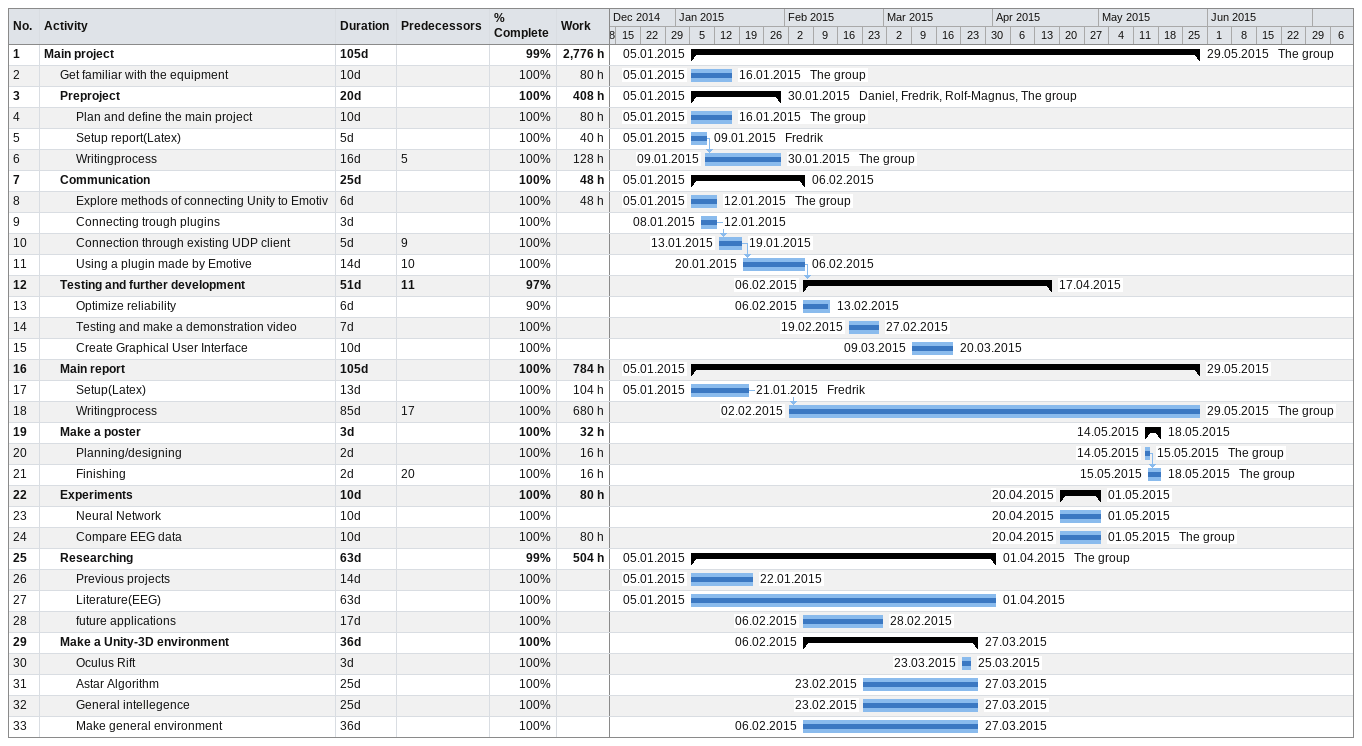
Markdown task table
| ID | Level | Task | Duration | Start | Finish | Predecessors | Resources | % complete | Work (h) |
|---|---|---|---|---|---|---|---|---|---|
| 1 | 1 | **Main project** | 105d | 2015-01-05 | 2015-05-29 |  | The group | 99 | 2776 |
| 2 | 2 | Get familiar with the equipment | 10d | 2015-01-05 | 2015-01-16 |  | The group | 100 | 80 |
| 3 | 2 | **Preproject** | 20d | 2015-01-05 | 2015-01-30 |  | Daniel, Fredrik, Rolf-Magnus, The group | 100 | 408 |
| 4 | 3 | Plan and define the main project | 10d | 2015-01-05 | 2015-01-16 |  | The group | 100 | 80 |
| 5 | 3 | Setup report(Latex) | 5d | 2015-01-05 | 2015-01-09 |  | Fredrik | 100 | 40 |
| 6 | 3 | Writingprocess | 16d | 2015-01-09 | 2015-01-30 | 5 | The group | 100 | 128 |
| 7 | 2 | **Communication** | 25d | 2015-01-05 | 2015-02-06 |  |  | 100 | 48 |
| 8 | 3 | Explore methods of connecting Unity to Emotiv | 6d | 2015-01-05 | 2015-01-12 |  | The group | 100 | 48 |
| 9 | 3 | Connecting trough plugins | 3d | 2015-01-08 | 2015-01-12 |  |  | 100 |  |
| 10 | 3 | Connection through existing UDP client | 5d | 2015-01-13 | 2015-01-19 | 9 |  | 100 |  |
| 11 | 3 | Using a plugin made by Emotive | 14d | 2015-01-20 | 2015-02-06 | 10 |  | 100 |  |
| 12 | 2 | **Testing and further development** | 51d | 2015-02-06 | 2015-04-17 | 11 |  | 97 |  |
| 13 | 3 | Optimize reliability | 6d | 2015-02-06 | 2015-02-13 |  |  | 90 |  |
| 14 | 3 | Testing and make a demonstration video | 7d | 2015-02-19 | 2015-02-27 |  |  | 100 |  |
| 15 | 3 | Create Graphical User Interface | 10d | 2015-03-09 | 2015-03-20 |  |  | 100 |  |
| 16 | 2 | **Main report** | 105d | 2015-01-05 | 2015-05-29 |  |  | 100 | 784 |
| 17 | 3 | Setup(Latex) | 13d | 2015-01-05 | 2015-01-21 |  | Fredrik | 100 | 104 |
| 18 | 3 | Writingprocess | 85d | 2015-02-02 | 2015-05-29 | 17 | The group | 100 | 680 |
| 19 | 2 | **Make a poster** | 3d | 2015-05-14 | 2015-05-18 |  |  | 100 | 32 |
| 20 | 3 | Planning/designing | 2d | 2015-05-14 | 2015-05-15 |  | The group | 100 | 16 |
| 21 | 3 | Finishing | 2d | 2015-05-15 | 2015-05-18 | 20 | The group | 100 | 16 |
| 22 | 2 | **Experiments** | 10d | 2015-04-20 | 2015-05-01 |  |  | 100 | 80 |
| 23 | 3 | Neural Network | 10d | 2015-04-20 | 2015-05-01 |  |  | 100 |  |
| 24 | 3 | Compare EEG data | 10d | 2015-04-20 | 2015-05-01 |  | The group | 100 | 80 |
| 25 | 2 | **Researching** | 63d | 2015-01-05 | 2015-04-01 |  | The group | 99 | 504 |
| 26 | 3 | Previous projects | 14d | 2015-01-05 | 2015-01-22 |  |  | 100 |  |
| 27 | 3 | Literature(EEG) | 63d | 2015-01-05 | 2015-04-01 |  |  | 100 |  |
| 28 | 3 | future applications | 17d | 2015-02-06 | 2015-02-28 |  |  | 100 |  |
| 29 | 2 | **Make a Unity-3D environment** | 36d | 2015-02-06 | 2015-03-27 |  |  | 100 |  |
| 30 | 3 | Oculus Rift | 3d | 2015-03-23 | 2015-03-25 |  |  | 100 |  |
| 31 | 3 | Astar Algorithm | 25d | 2015-02-23 | 2015-03-27 |  |  | 100 |  |
| 32 | 3 | General intellegence | 25d | 2015-02-23 | 2015-03-27 |  |  | 100 |  |
| 33 | 3 | Make general environment | 36d | 2015-02-06 | 2015-03-27 |  |  | 100 |  |
